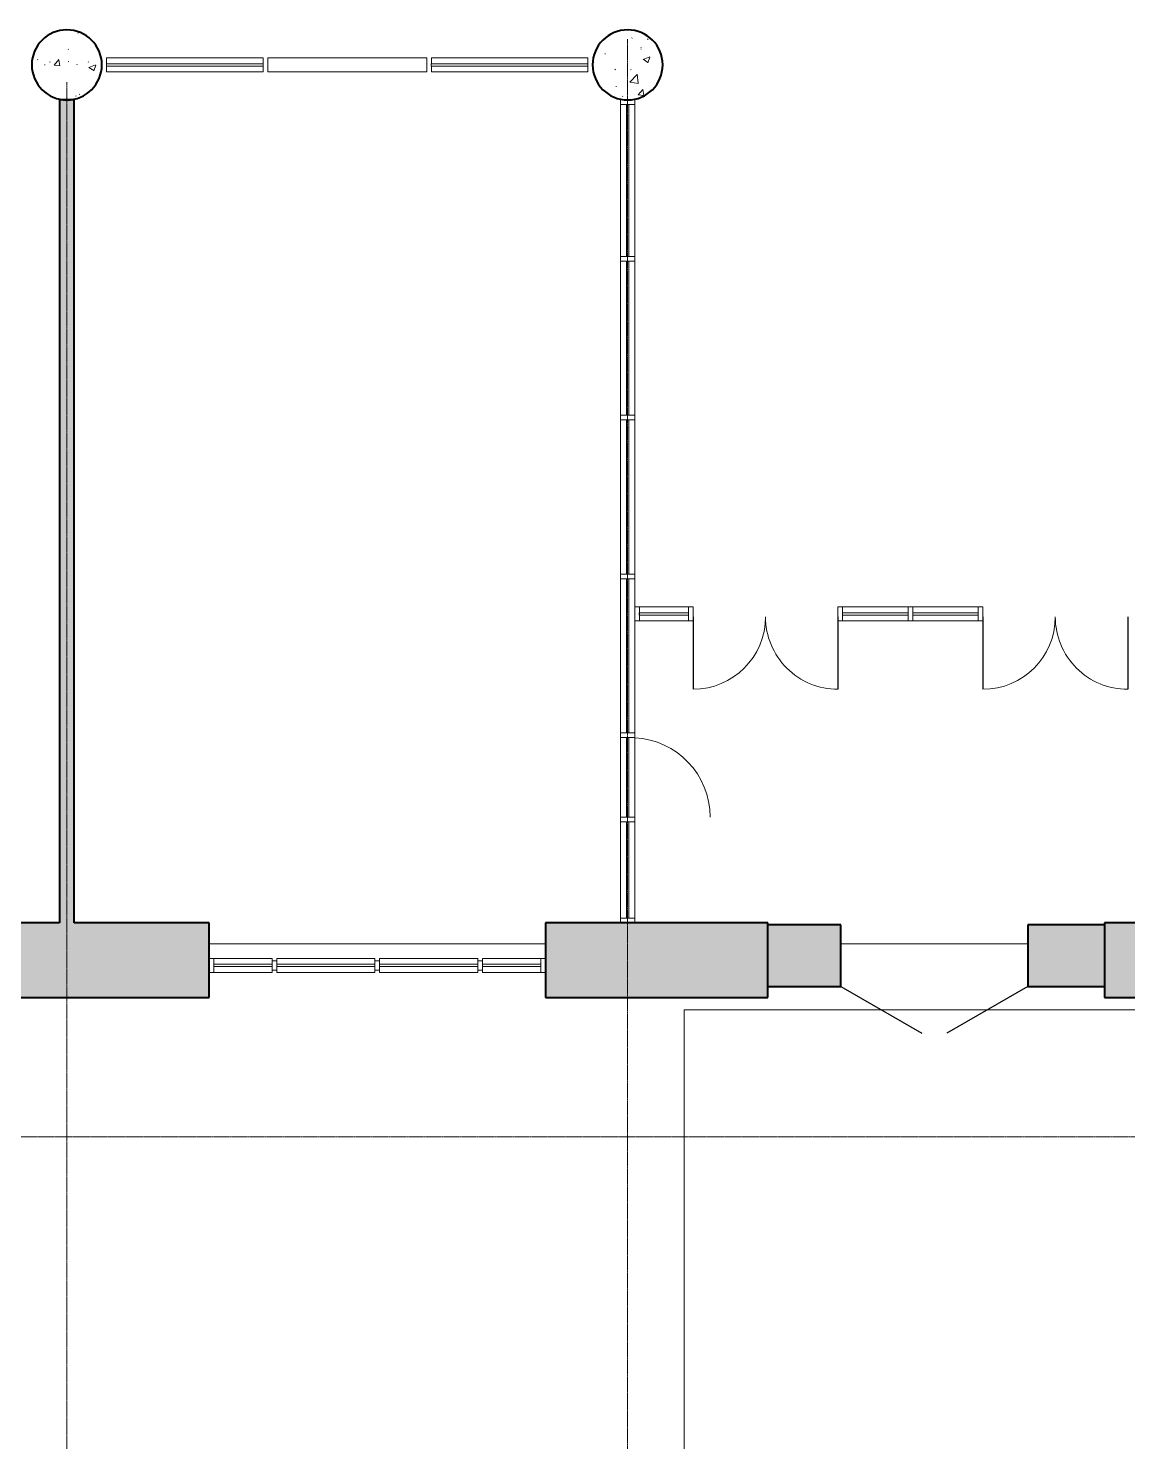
# Model space of a CAD drawing. Header units: millimetres. Extents: x -13853 to 411335, y -23261 to 161252.
# Drawn here: x 171383 to 183146, y 22122 to 37249 of the extents above; entities that cross this region are included whole.
import ezdxf

# ---------------------------------------------------------------- set-up
doc = ezdxf.new("R2010")
doc.units = ezdxf.units.MM
doc.linetypes.add('ADSK_Линия сетки', pattern=[21, 12, -3, 3, -3])
for name, color, linetype, lineweight in [('Двери', 7, 'Continuous', 18), ('Импосты витража', 7, 'Continuous', 18), ('Несущие колонны', 7, 'Continuous', 18), ('Оси', 7, 'Continuous', 9), ('Панели витража', 7, 'Continuous', 18), ('Панель', 7, 'Continuous', 30), ('Перекрытия', 7, 'Continuous', 18), ('Стены', 7, 'Continuous', 18), ('Стены разрез', 7, 'Continuous', 40)]:
    doc.layers.add(name, color=color, linetype=linetype, lineweight=lineweight)

# ---------------------------------------------------------------- blocks, each defined once
blk = doc.blocks.new('Системная панель - ADSK_Cтеклопакет_25-731691-001_Весь этаж')
at = {"layer": 'Панели витража'}
for p, q in [((312.5, 12.5), (-312.5, 12.5)), ((-312.5, 12.5), (-312.5, -12.5)), ((312.5, -12.5), (312.5, 12.5)), ((-312.5, -12.5), (312.5, -12.5))]:
    blk.add_line(p, q, dxfattribs=at)
blk = doc.blocks.new('Системная панель - ADSK_Cтеклопакет_25-705776-001_Весь этаж')
at = {"layer": 'Панели витража'}
for p, q in [((525, 12.5), (-525, 12.5)), ((-525, 12.5), (-525, -12.5)), ((525, -12.5), (525, 12.5)), ((-525, -12.5), (525, -12.5))]:
    blk.add_line(p, q, dxfattribs=at)
blk = doc.blocks.new('Бетон-Круглого сечения-Колонна - 750 мм-276543-001_Весь этаж')
at = {"layer": 'Несущие колонны', "lineweight": 9}
h = blk.add_hatch(dxfattribs=at)
h.set_pattern_fill('FP_1', color=256, style=0, pattern_type=2)
h.set_pattern_definition([(50, (-171795.95, -36857.4), (728.7365, -63.7558), [76.2, -838.2]), (355, (-171795.95, -36857.4), (-140.9716, 764.2276), [60.96, -670.56]), (100.451, (-171735.2, -36862.7), (587.77, 700.4668), [64.76, -712.36]), (46.184, (-171795.95, -36654.2), (1084.3162, -168.171), [114.3, -1257.3]), (96.636, (-171705.6, -36668.2), (949.61, 989.71), [97.14, -1068.54]), (351.184, (-171796, -36654.2), (949.6206, 989.701), [91.44, -1005.84]), (21, (-171694.35, -36705), (606.4579, -409.0606), [76.2, -838.2]), (326, (-171694.35, -36705), (247.2083, 736.753), [60.96, -670.56]), (71.451, (-171643.8, -36739.1), (853.6683, 327.6855), [64.76, -712.36]), (37.5, (-171795.95, -36857.38), (12.3547, 338.2201), [6.706, -655.726, 6.706, -674.014, -673.1]), (37.5, (-171795.95, -36857.38), (12.3547, 338.2201), [-1343.152, 6.706, -666.394]), (7.5, (-171795.95, -36857.38), (267.2789, 400.7221), [6.706, -381.406, 6.706, -640.486, -256.54]), (7.5, (-171795.95, -36857.38), (267.2789, 400.7221), [-1035.304, 6.706, -249.834]), (327.5, (-172022.52, -36857.38), (542.36333, -22.91534), [6.706, -247.294, 6.706, -1837.334]), (327.5, (-172022.52, -36857.38), (542.36333, -22.91534), [-260.706, -785.774, 6.706, -1044.854]), (317.5, (-172124.1, -36857.4), (592.517, 101.7071), [6.706, -323.494, 6.706, -1266.342]), (317.5, (-172124.1, -36857.4), (592.517, 101.7071), [-336.906, -519.582, 6.706, -740.054])])
h.paths.add_polyline_path([(0, -375), (65, -369), (128, -352), (188, -325), (241, -287), (287, -241), (325, -187), (352, -128), (369, -65), (375, 0), (369, 65), (352, 128), (325, 188), (287, 241), (241, 287), (188, 325), (128, 352), (65, 369), (0, 375), (-65, 369), (-128, 352), (-187, 325), (-241, 287), (-287, 241), (-325, 188), (-352, 128), (-369, 65), (-375, 0), (-369, -65), (-352, -128), (-325, -187), (-287, -241), (-241, -287), (-187, -325), (-128, -352), (-65, -369)], flags=0)
at = {"layer": 'Несущие колонны', "lineweight": 40}
for start, end in [(360, 180), (180, 360)]:
    blk.add_arc((0, 0), 375, start, end, dxfattribs=at)
blk = doc.blocks.new('Бетон-Круглого сечения-Колонна - 750 мм-V2-001_Весь этаж')
at = {"layer": 'Несущие колонны', "lineweight": 9}
h = blk.add_hatch(dxfattribs=at)
h.set_pattern_fill('FP_3', color=256, style=0, pattern_type=2)
h.set_pattern_definition([(50, (-177795.95, -36857.4), (728.7365, -63.7558), [76.2, -838.2]), (355, (-177795.95, -36857.4), (-140.9716, 764.2276), [60.96, -670.56]), (100.451, (-177735.2, -36862.7), (587.77, 700.4668), [64.76, -712.36]), (46.184, (-177795.95, -36654.2), (1084.3162, -168.171), [114.3, -1257.3]), (96.636, (-177705.6, -36668.2), (949.61, 989.71), [97.14, -1068.54]), (351.184, (-177796, -36654.2), (949.6206, 989.701), [91.44, -1005.84]), (21, (-177694.35, -36705), (606.4579, -409.0606), [76.2, -838.2]), (326, (-177694.35, -36705), (247.2083, 736.753), [60.96, -670.56]), (71.451, (-177643.8, -36739.1), (853.6683, 327.6855), [64.76, -712.36]), (37.5, (-177795.95, -36857.38), (12.3547, 338.2201), [6.706, -655.726, 6.706, -674.014, -673.1]), (37.5, (-177795.95, -36857.38), (12.3547, 338.2201), [-1343.152, 6.706, -666.394]), (7.5, (-177795.95, -36857.38), (267.2789, 400.7221), [6.706, -381.406, 6.706, -640.486, -256.54]), (7.5, (-177795.95, -36857.38), (267.2789, 400.7221), [-1035.304, 6.706, -249.834]), (327.5, (-178022.52, -36857.38), (542.36333, -22.91534), [6.706, -247.294, 6.706, -1837.334]), (327.5, (-178022.52, -36857.38), (542.36333, -22.91534), [-260.706, -785.774, 6.706, -1044.854]), (317.5, (-178124.1, -36857.4), (592.517, 101.7071), [6.706, -323.494, 6.706, -1266.342]), (317.5, (-178124.1, -36857.4), (592.517, 101.7071), [-336.906, -519.582, 6.706, -740.054])])
h.paths.add_polyline_path([(0, -375), (65, -369), (128, -352), (188, -325), (241, -287), (287, -241), (325, -187), (352, -128), (369, -65), (375, 0), (369, 65), (352, 128), (325, 188), (287, 241), (241, 287), (188, 325), (128, 352), (65, 369), (0, 375), (-65, 369), (-128, 352), (-187, 325), (-241, 287), (-287, 241), (-325, 188), (-352, 128), (-369, 65), (-375, 0), (-369, -65), (-352, -128), (-325, -187), (-287, -241), (-241, -287), (-187, -325), (-128, -352), (-65, -369)], flags=0)
at = {"layer": 'Несущие колонны', "lineweight": 40}
for start, end in [(360, 180), (180, 360)]:
    blk.add_arc((0, 0), 375, start, end, dxfattribs=at)
blk = doc.blocks.new('Прямоугольный импост - 50х150-732079-001_Весь этаж')
at = {"layer": 'Импосты витража'}
for p, q in [((-50, 75), (0, 75)), ((-50, -75), (-50, 75)), ((0, 75), (0, -75)), ((0, -75), (-50, -75))]:
    blk.add_line(p, q, dxfattribs=at)
blk = doc.blocks.new('Прямоугольный импост - 50х150-731680-001_Весь этаж')
at = {"layer": 'Импосты витража'}
for p, q in [((176242, 27270), (176242, 27295)), ((176242, 27295), (176867, 27295)), ((176242, 27145), (176242, 27170)), ((176242, 27145), (176867, 27145))]:
    blk.add_line(p, q, dxfattribs=at)
blk = doc.blocks.new('Прямоугольный импост - 50х150-731679-001_Весь этаж')
at = {"layer": 'Импосты витража'}
for p, q in [((174042, 27270), (174042, 27295)), ((174042, 27295), (175092, 27295)), ((175092, 27295), (175092, 27270)), ((174042, 27145), (174042, 27170)), ((174042, 27145), (175092, 27145)), ((175092, 27170), (175092, 27145))]:
    blk.add_line(p, q, dxfattribs=at)
blk = doc.blocks.new('Прямоугольный импост - 50х150-V4-001_Весь этаж')
at = {"layer": 'Импосты витража'}
for p, q in [((173367, 27295), (173992, 27295)), ((173992, 27295), (173992, 27270)), ((173367, 27145), (173992, 27145)), ((173992, 27170), (173992, 27145))]:
    blk.add_line(p, q, dxfattribs=at)
blk = doc.blocks.new('Прямоугольный импост - 50х150-732085-001_Весь этаж')
at = {"layer": 'Импосты витража'}
for p, q in [((0, 75), (-50, 75)), ((-50, 75), (-50, -75)), ((0, -75), (0, 75)), ((-50, -75), (0, -75))]:
    blk.add_line(p, q, dxfattribs=at)
blk = doc.blocks.new('AC_Дверь_Двупольная_ПВХ_ГОСТ30970-2014 - 1960х2380h В Глухой низ Пр-387576-001_Весь этаж')
at = {"layer": 'Панель'}
for p, q in [((-1000, 330), (-134, 830)), ((1000, 330), (134, 830))]:
    blk.add_line(p, q, dxfattribs=at)
blk = doc.blocks.new('Прямоугольный импост - 50х100-732067-001_Весь этаж')
at = {"layer": 'Импосты витража'}
for p, q in [((-25, 50), (25, 50)), ((-25, -50), (-25, 50)), ((25, 50), (25, -50)), ((25, -50), (-25, -50))]:
    blk.add_line(p, q, dxfattribs=at)
blk = doc.blocks.new('Системная панель - ADSK_Cтеклопакет_25-1046879-001_Весь этаж')
at = {"layer": 'Панели витража'}
for p, q in [((812.5, 12.5), (-812.5, 12.5)), ((-812.5, 12.5), (-812.5, -12.5)), ((812.5, -12.5), (812.5, 12.5)), ((-812.5, -12.5), (812.5, -12.5))]:
    blk.add_line(p, q, dxfattribs=at)
blk = doc.blocks.new('Системная панель - ADSK_Cтеклопакет_25-1045122-001_Весь этаж')
at = {"layer": 'Панели витража'}
for p, q in [((825, 12.5), (-825, 12.5)), ((-825, 12.5), (-825, -12.5)), ((825, -12.5), (825, 12.5)), ((-825, -12.5), (825, -12.5))]:
    blk.add_line(p, q, dxfattribs=at)
blk = doc.blocks.new('AC_ДверьВитражная_Однопольная_ПВХ_ГОСТ30970-2014 - Остекленная Левая-1045152-001_Весь этаж')
at = {"layer": 'Панель', "lineweight": 18}
blk.add_arc((425, 32.5), 850, 90, 177.12545, dxfattribs=at)
blk = doc.blocks.new('Системная панель - ADSK_Cтеклопакет_25-1045089-001_Весь этаж')
at = {"layer": 'Панели витража'}
for p, q in [((516, 13), (-516, 13)), ((-516, 13), (-516, -13)), ((516, -13), (516, 13)), ((-516, -13), (516, -13))]:
    blk.add_line(p, q, dxfattribs=at)
blk = doc.blocks.new('Системная панель - ADSK_Cтеклопакет_25-1045103-001_Весь этаж')
at = {"layer": 'Панели витража'}
for p, q in [((425, 12.5), (-425, 12.5)), ((-425, 12.5), (-425, -12.5)), ((425, -12.5), (425, 12.5)), ((-425, -12.5), (425, -12.5))]:
    blk.add_line(p, q, dxfattribs=at)
blk = doc.blocks.new('Прямоугольный импост - 50х150-1045039-001_Весь этаж')
at = {"layer": 'Импосты витража'}
for p, q in [((-50, 75), (0, 75)), ((-50, -75), (-50, 75)), ((0, 75), (0, -75)), ((0, -75), (-50, -75))]:
    blk.add_line(p, q, dxfattribs=at)
blk = doc.blocks.new('Прямоугольный импост - 50х150-1045082-001_Весь этаж')
at = {"layer": 'Импосты витража'}
for p, q in [((177721, 27725), (177721, 28757)), ((177871, 28757), (177871, 27725))]:
    blk.add_line(p, q, dxfattribs=at)
blk = doc.blocks.new('Прямоугольный импост - 50х150-1045119-001_Весь этаж')
at = {"layer": 'Импосты витража'}
for p, q in [((177721, 29707), (177721, 31357)), ((177871, 31357), (177871, 31057)), ((177871, 30907), (177871, 29707))]:
    blk.add_line(p, q, dxfattribs=at)
blk = doc.blocks.new('Прямоугольный импост - 50х150-V26-001_Весь этаж')
at = {"layer": 'Импосты витража'}
for p, q in [((177721, 31407), (177721, 33057)), ((177871, 33057), (177871, 31407))]:
    blk.add_line(p, q, dxfattribs=at)
blk = doc.blocks.new('Прямоугольный импост - 50х150-1046877-001_Весь этаж')
at = {"layer": 'Импосты витража'}
for p, q in [((177721, 34807), (177721, 36432)), ((177871, 36432), (177871, 34807))]:
    blk.add_line(p, q, dxfattribs=at)
blk = doc.blocks.new('Прямоугольный импост - 50х150-1045099-001_Весь этаж')
at = {"layer": 'Импосты витража'}
for p, q in [((177721, 28807), (177721, 29657)), ((177871, 29657), (177871, 28807))]:
    blk.add_line(p, q, dxfattribs=at)
blk = doc.blocks.new('Прямоугольный импост - 50х150-1045084-001_Весь этаж')
at = {"layer": 'Импосты витража'}
for p, q in [((-25, 75), (25, 75)), ((-25, -75), (-25, 75)), ((25, 75), (25, -75)), ((25, -75), (-25, -75))]:
    blk.add_line(p, q, dxfattribs=at)
blk = doc.blocks.new('Прямоугольный импост - 50х150-1045110-001_Весь этаж')
at = {"layer": 'Импосты витража'}
for p, q in [((-25, 75), (25, 75)), ((-25, -75), (-25, 75)), ((25, 75), (25, -75)), ((25, -75), (-25, -75))]:
    blk.add_line(p, q, dxfattribs=at)
blk = doc.blocks.new('Прямоугольный импост - 50х150-1046881-001_Весь этаж')
at = {"layer": 'Импосты витража'}
for p, q in [((0, 75), (-50, 75)), ((-50, 75), (-50, -75)), ((0, -75), (0, 75)), ((-50, -75), (0, -75))]:
    blk.add_line(p, q, dxfattribs=at)
blk = doc.blocks.new('AC_ДверьВитражная_Двупольная_Алюминиевая_ГОСТ23747-2015 - Остекленные _с защитным ограждением_-1050290-001_Весь этаж')
at = {"layer": 'Панель'}
for p, q in [((-775, 32.5), (-775, 807.5)), ((775, 32.5), (775, 807.5))]:
    blk.add_line(p, q, dxfattribs=at)
at = {"layer": 'Панель', "lineweight": 18}
for centre, start, end in [((-775, 32.5), 360, 90), ((775, 32.5), 90, 180)]:
    blk.add_arc(centre, 775, start, end, dxfattribs=at)
blk = doc.blocks.new('Системная панель - ADSK_Cтеклопакет_25-1050189-001_Весь этаж')
at = {"layer": 'Панели витража'}
for p, q in [((350, 12.5), (-350, 12.5)), ((-350, 12.5), (-350, -12.5)), ((350, -12.5), (350, 12.5)), ((-350, -12.5), (350, -12.5))]:
    blk.add_line(p, q, dxfattribs=at)
blk = doc.blocks.new('Системная панель - ADSK_Cтеклопакет_25-1050188-001_Весь этаж')
at = {"layer": 'Панели витража'}
for p, q in [((262.5, 12.5), (-262.5, 12.5)), ((-262.5, 12.5), (-262.5, -12.5)), ((262.5, -12.5), (262.5, 12.5)), ((-262.5, -12.5), (262.5, -12.5))]:
    blk.add_line(p, q, dxfattribs=at)
blk = doc.blocks.new('Прямоугольный импост - 50х150-1050167-001_Весь этаж')
at = {"layer": 'Импосты витража'}
for p, q in [((183196, 31057), (183721, 31057)), ((183721, 30907), (183196, 30907))]:
    blk.add_line(p, q, dxfattribs=at)
blk = doc.blocks.new('Прямоугольный импост - 50х150-1050169-001_Весь этаж')
at = {"layer": 'Импосты витража'}
for p, q in [((180846, 31057), (181546, 31057)), ((181546, 30907), (180846, 30907))]:
    blk.add_line(p, q, dxfattribs=at)
blk = doc.blocks.new('Прямоугольный импост - 50х150-1050194-001_Весь этаж')
at = {"layer": 'Импосты витража'}
for p, q in [((-50, 75), (0, 75)), ((-50, -75), (-50, 75)), ((0, 75), (0, -75)), ((0, -75), (-50, -75))]:
    blk.add_line(p, q, dxfattribs=at)
blk = doc.blocks.new('Прямоугольный импост - 50х150-1050177-001_Весь этаж')
at = {"layer": 'Импосты витража'}
for p, q in [((-25, 75), (25, 75)), ((-25, -75), (-25, 75)), ((25, 75), (25, -75)), ((25, -75), (-25, -75))]:
    blk.add_line(p, q, dxfattribs=at)
blk = doc.blocks.new('Системная панель - ADSK_Cтеклопакет_25-1055202-001_Весь этаж')
at = {"layer": 'Панели витража'}
for p, q in [((837.5, 12.5), (-837.5, 12.5)), ((-837.5, 12.5), (-837.5, -12.5)), ((837.5, -12.5), (837.5, 12.5)), ((-837.5, -12.5), (837.5, -12.5))]:
    blk.add_line(p, q, dxfattribs=at)
blk = doc.blocks.new('Прямоугольный импост - 50х150-1055193-001_Весь этаж')
at = {"layer": 'Импосты витража'}
for p, q in [((175696, 36870), (175696, 36932)), ((175696, 36932), (177371, 36932)), ((177371, 36932), (177371, 36870)), ((175696, 36782), (175696, 36845)), ((177371, 36782), (175696, 36782)), ((177371, 36845), (177371, 36782))]:
    blk.add_line(p, q, dxfattribs=at)
blk = doc.blocks.new('Прямоугольный импост - 50х150-1055194-001_Весь этаж')
at = {"layer": 'Импосты витража'}
for p, q in [((173946, 36932), (173946, 36782)), ((175646, 36932), (173946, 36932)), ((175646, 36782), (175646, 36932)), ((173946, 36782), (175646, 36782))]:
    blk.add_line(p, q, dxfattribs=at)

msp = doc.modelspace()

# ---------------------------------------------------------------- hatches: boundary and pattern name
at = {"layer": 'Стены'}
msp.add_hatch(color=256, dxfattribs=at).paths.add_polyline_path([(171876, 27675), (171876, 36482), (171716, 36482), (171716, 27675)], flags=0)
h = msp.add_hatch(color=256, dxfattribs=at)
h.paths.add_polyline_path([(219350, 26875), (219350, 27675), (212916, 27675), (212916, 26875)], flags=0)
h.paths.add_polyline_path([(209316, 26875), (209316, 27675), (206896, 27675), (206896, 26875)], flags=0)
h.paths.add_polyline_path([(203296, 26875), (203296, 27675), (200916, 27675), (200916, 26875)], flags=0)
h.paths.add_polyline_path([(197316, 26875), (197316, 27675), (194897, 27675), (194897, 26875)], flags=0)
h.paths.add_polyline_path([(188837, 26875), (191297, 26875), (191297, 27675), (188837, 27675)], flags=0)
h.paths.add_polyline_path([(185237, 26875), (185237, 27675), (182897, 27675), (182897, 26875)], flags=0)
h.paths.add_polyline_path([(176917, 26875), (179297, 26875), (179297, 27675), (176917, 27675)], flags=0)
h.paths.add_polyline_path([(173317, 26875), (173317, 27675), (170897, 27675), (170897, 26875), (171322, 26875)], flags=0)
h.paths.add_polyline_path([(153966, 26875), (161317, 26875), (161317, 27675), (153966, 27675)], flags=0)
h.paths.add_polyline_path([(164917, 26875), (167297, 26875), (167297, 27675), (164917, 27675)], flags=0)
h = msp.add_hatch(color=256, dxfattribs=at)
h.paths.add_polyline_path([(182897, 26995), (182897, 27655), (182077, 27655), (182077, 26995)], flags=0)
h.paths.add_polyline_path([(180077, 26995), (180077, 27655), (179297, 27655), (179297, 26995)], flags=0)

# ---------------------------------------------------------------- linework, layer by layer
at = {"layer": 'Оси', "linetype": 'ADSK_Линия сетки'}
for p, q in [((177796, 37134), (177796, -22443)), ((171796, 36674), (171796, -22443)), ((410517, 25385), (-13035, 25385))]:
    msp.add_line(p, q, dxfattribs=at)
at = {"layer": 'Перекрытия'}
for p, q in [((173317, 27449), (176917, 27449)), ((180077, 27449), (182077, 27449)), ((195881, 26745), (178400, 26745)), ((178400, 26745), (178400, 17398))]:
    msp.add_line(p, q, dxfattribs=at)
at = {"layer": 'Стены разрез'}
for p, q in [((171716, 36482), (171716, 27675)), ((171876, 36482), (171716, 36482)), ((171876, 27675), (171876, 36482)), ((171716, 27675), (170897, 27675)), ((173317, 27675), (171876, 27675)), ((173317, 26875), (173317, 27675)), ((179297, 27675), (176917, 27675)), ((176917, 27675), (176917, 26875)), ((179297, 26875), (179297, 27675)), ((180077, 27655), (179297, 27655)), ((180077, 26995), (180077, 27655)), ((182897, 27655), (182077, 27655)), ((182077, 27655), (182077, 26995)), ((185237, 27675), (182897, 27675)), ((182897, 27675), (182897, 26875)), ((179297, 26995), (180077, 26995)), ((182077, 26995), (182897, 26995)), ((170897, 26875), (173317, 26875)), ((176917, 26875), (179297, 26875)), ((182897, 26875), (185237, 26875))]:
    msp.add_line(p, q, dxfattribs=at)

# ---------------------------------------------------------------- block references
at = {"layer": 'Двери'}
for name, p, rotation in [('AC_ДверьВитражная_Двупольная_Алюминиевая_ГОСТ23747-2015 - Остекленные _с защитным ограждением_-1050290-001_Весь этаж', (179271, 30982), 180), ('AC_ДверьВитражная_Двупольная_Алюминиевая_ГОСТ23747-2015 - Остекленные _с защитным ограждением_-1050290-001_Весь этаж', (182371, 30982), 180), ('AC_ДверьВитражная_Однопольная_ПВХ_ГОСТ30970-2014 - Остекленная Левая-1045152-001_Весь этаж', (177796, 29232), 270), ('AC_Дверь_Двупольная_ПВХ_ГОСТ30970-2014 - 1960х2380h В Глухой низ Пр-387576-001_Весь этаж', (181077, 27325), 180)]:
    msp.add_blockref(name, p, dxfattribs=dict(at, rotation=rotation))
at = {"layer": 'Импосты витража'}
for name, p in [('Прямоугольный импост - 50х150-1055193-001_Весь этаж', (-3475, 0)), ('Прямоугольный импост - 50х150-1055194-001_Весь этаж', (0, 0)), ('Прямоугольный импост - 50х150-1055193-001_Весь этаж', (0, 0)), ('Прямоугольный импост - 50х150-1046877-001_Весь этаж', (0, 0)), ('Прямоугольный импост - 50х150-V26-001_Весь этаж', (0, 1700)), ('Прямоугольный импост - 50х150-V26-001_Весь этаж', (0, 0)), ('Прямоугольный импост - 50х150-1045119-001_Весь этаж', (0, 0)), ('Прямоугольный импост - 50х150-1050167-001_Весь этаж', (-5275, 0)), ('Прямоугольный импост - 50х150-1050169-001_Весь этаж', (-750, 0)), ('Прямоугольный импост - 50х150-1050169-001_Весь этаж', (0, 0)), ('Прямоугольный импост - 50х150-1045099-001_Весь этаж', (0, 0)), ('Прямоугольный импост - 50х150-1045082-001_Весь этаж', (0, 0)), ('Прямоугольный импост - 50х150-V4-001_Весь этаж', (0, 0)), ('Прямоугольный импост - 50х150-731679-001_Весь этаж', (0, 0)), ('Прямоугольный импост - 50х150-731679-001_Весь этаж', (1100, 0)), ('Прямоугольный импост - 50х150-731680-001_Весь этаж', (0, 0)), ('Прямоугольный импост - 50х150-732085-001_Весь этаж', (176917, 27220))]:
    msp.add_blockref(name, p, dxfattribs=at)
at = {"layer": 'Импосты витража', "rotation": 90}
msp.add_blockref('Прямоугольный импост - 50х150-1046881-001_Весь этаж', (177796, 36482), dxfattribs=at)
at = {"layer": 'Импосты витража', "extrusion": (0, 0, -1), "rotation": 270}
for name, p in [('Прямоугольный импост - 50х150-1045110-001_Весь этаж', (-177796, 34782)), ('Прямоугольный импост - 50х150-1045110-001_Весь этаж', (-177796, 33082)), ('Прямоугольный импост - 50х150-1045110-001_Весь этаж', (-177796, 31382)), ('Прямоугольный импост - 50х150-1045084-001_Весь этаж', (-177796, 29682)), ('Прямоугольный импост - 50х150-1045084-001_Весь этаж', (-177796, 28782)), ('Прямоугольный импост - 50х150-1045039-001_Весь этаж', (-177796, 27675))]:
    msp.add_blockref(name, p, dxfattribs=at)
at = {"layer": 'Импосты витража', "extrusion": (0, 0, -1)}
for name, p in [('Прямоугольный импост - 50х150-1050194-001_Весь этаж', (-177871, 30982)), ('Прямоугольный импост - 50х150-1050177-001_Весь этаж', (-178471, 30982)), ('Прямоугольный импост - 50х150-1050177-001_Весь этаж', (-180071, 30982)), ('Прямоугольный импост - 50х150-1050177-001_Весь этаж', (-180821, 30982)), ('Прямоугольный импост - 50х150-1050177-001_Весь этаж', (-181571, 30982)), ('Прямоугольный импост - 50х150-732079-001_Весь этаж', (-173317, 27220)), ('Прямоугольный импост - 50х100-732067-001_Весь этаж', (-174017, 27220)), ('Прямоугольный импост - 50х100-732067-001_Весь этаж', (-175117, 27220)), ('Прямоугольный импост - 50х100-732067-001_Весь этаж', (-176217, 27220))]:
    msp.add_blockref(name, p, dxfattribs=at)
at = {"layer": 'Несущие колонны'}
for name, p in [('Бетон-Круглого сечения-Колонна - 750 мм-276543-001_Весь этаж', (171796, 36857)), ('Бетон-Круглого сечения-Колонна - 750 мм-V2-001_Весь этаж', (177796, 36857))]:
    msp.add_blockref(name, p, dxfattribs=at)
at = {"layer": 'Панели витража'}
for name, p, rotation in [('Системная панель - ADSK_Cтеклопакет_25-1055202-001_Весь этаж', (173058, 36857), 180), ('Системная панель - ADSK_Cтеклопакет_25-1055202-001_Весь этаж', (176533, 36857), 180), ('Системная панель - ADSK_Cтеклопакет_25-1046879-001_Весь этаж', (177796, 35620), 270), ('Системная панель - ADSK_Cтеклопакет_25-1045122-001_Весь этаж', (177796, 33932), 270), ('Системная панель - ADSK_Cтеклопакет_25-1045122-001_Весь этаж', (177796, 32232), 270), ('Системная панель - ADSK_Cтеклопакет_25-1045122-001_Весь этаж', (177796, 30532), 270), ('Системная панель - ADSK_Cтеклопакет_25-1050188-001_Весь этаж', (178183, 30982), 180), ('Системная панель - ADSK_Cтеклопакет_25-1050189-001_Весь этаж', (180446, 30982), 180), ('Системная панель - ADSK_Cтеклопакет_25-1050189-001_Весь этаж', (181196, 30982), 180), ('Системная панель - ADSK_Cтеклопакет_25-1045103-001_Весь этаж', (177796, 29232), 270), ('Системная панель - ADSK_Cтеклопакет_25-1045089-001_Весь этаж', (177796, 28241), 270), ('Системная панель - ADSK_Cтеклопакет_25-731691-001_Весь этаж', (173680, 27220), 180), ('Системная панель - ADSK_Cтеклопакет_25-705776-001_Весь этаж', (174567, 27220), 180), ('Системная панель - ADSK_Cтеклопакет_25-705776-001_Весь этаж', (175667, 27220), 180), ('Системная панель - ADSK_Cтеклопакет_25-731691-001_Весь этаж', (176555, 27220), 180)]:
    msp.add_blockref(name, p, dxfattribs=dict(at, rotation=rotation))

doc.saveas('drawing.dxf')
